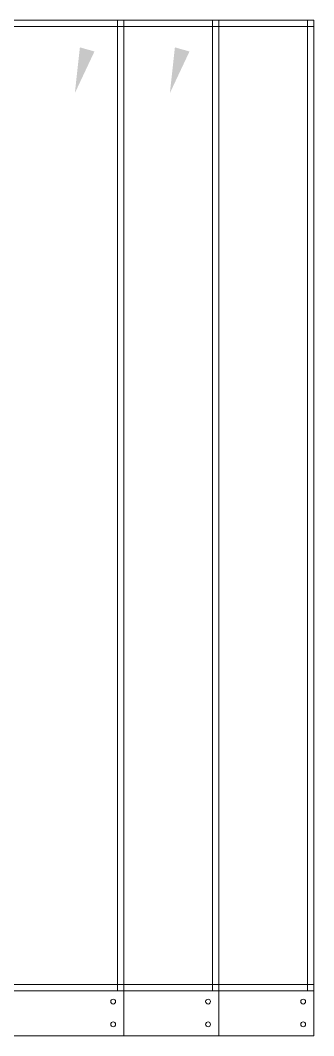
# Model space of a CAD drawing. Header units: millimetres. Extents: x -661502 to 32907, y -140885 to 22606.
# Drawn here: x -654143 to -653175, y -140884 to -137535 of the extents above; entities that cross this region are included whole.
import ezdxf

# ---------------------------------------------------------------- set-up
doc = ezdxf.new("R2010")
doc.units = ezdxf.units.MM
doc.layers.add('냉각탑_dim', color=1, linetype='Continuous')

# ---------------------------------------------------------------- blocks, each defined once
blk = doc.blocks.new('1')
at = {"color": 0, "lineweight": 20}
for p, q in [((18991.1, 12593.8), (20092.7, 12593.8)), ((20072.7, 9393.8), (20072.7, 12593.8)), ((20092.7, 9393.8), (20092.7, 12593.8)), ((18992.7, 12573.8), (20092.7, 12573.8)), ((20092.7, 9413.8), (18992.7, 9413.8)), ((20092.7, 9393.8), (18992.7, 9393.8)), ((20092.7, 9245.4), (20092.7, 9393.8))]:
    blk.add_line(p, q, dxfattribs=at)
at = {"lineweight": 5}
blk.add_line((12392.7, 9245.4), (20092.7, 9245.4), dxfattribs=at)
at = {"lineweight": 20}
for centre in [(20057.7, 9357.9), (20057.7, 9282.9)]:
    blk.add_circle(centre, 8, dxfattribs=at)
at = {"layer": '냉각탑_dim', "lineweight": -3}
blk.add_solid([(19682.7, 12491.1), (19617.9, 12353.5), (19634.6, 12504.6)], dxfattribs=at)

msp = doc.modelspace()

# ---------------------------------------------------------------- block references
at = {"lineweight": 5}
for p in [(-673894.7, -150129), (-673581.2, -150129), (-673267.6, -150129)]:
    msp.add_blockref('1', p, dxfattribs=at)

doc.saveas('drawing.dxf')
